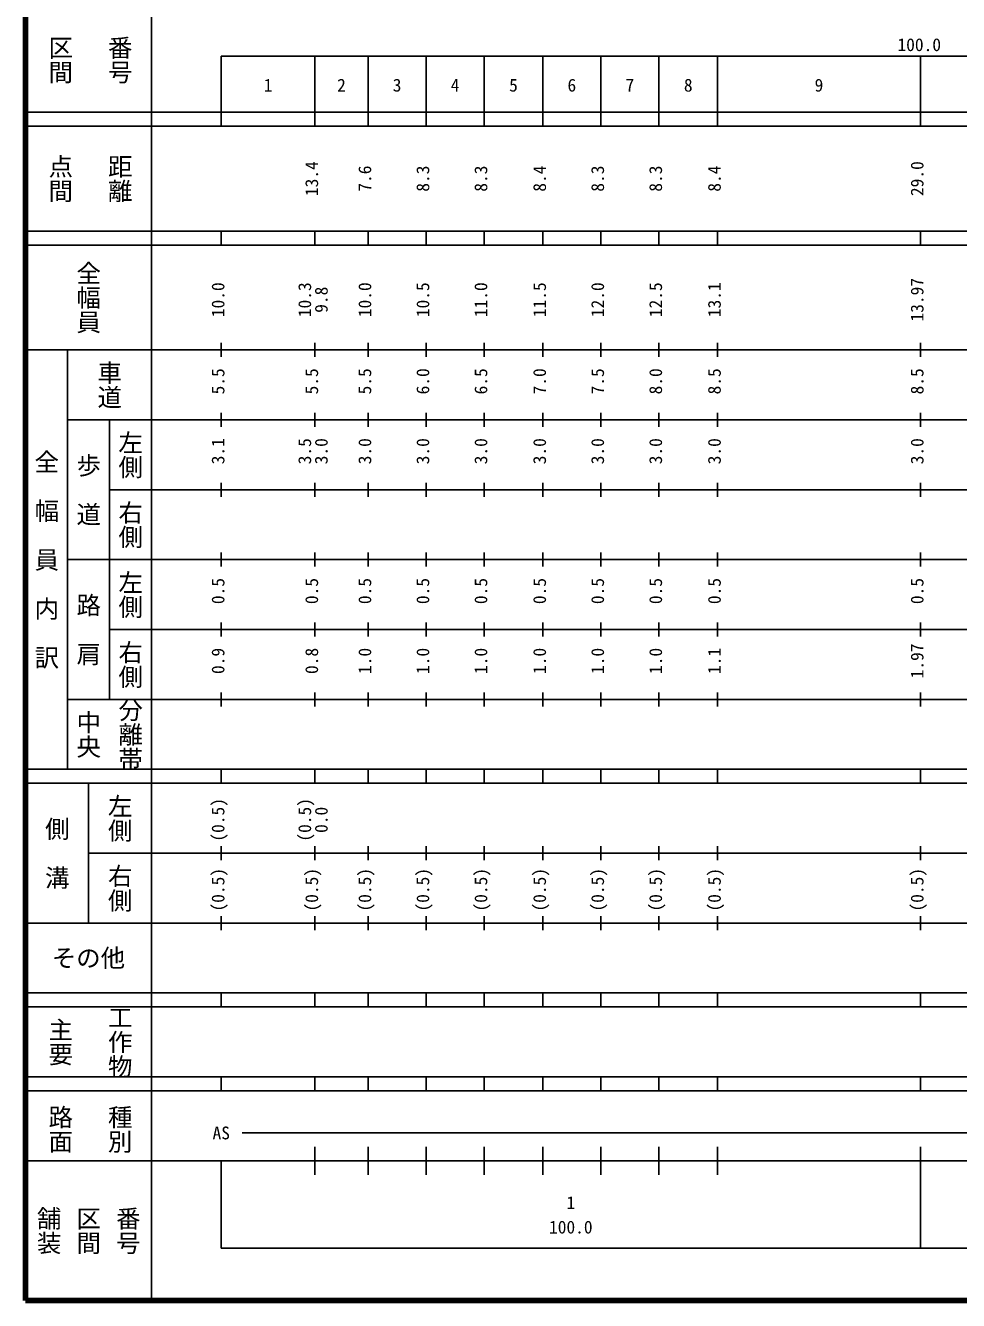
# Model space of a CAD drawing. Units: millimetres on the paper, enlarged 1000 times. Extents: x 40000 to 680000, y 20000 to 380000.
# Drawn here: x 40000 to 173457, y 20000 to 202409 of the extents above; entities that cross this region are included whole.
import ezdxf
from ezdxf.enums import TextEntityAlignment as Align

# ---------------------------------------------------------------- set-up
doc = ezdxf.new("R2010")
doc.units = ezdxf.units.MM
doc.header["$LTSCALE"] = 1000
doc.layers.add('M-TTL', color=2, linetype='Continuous', lineweight=140)
doc.layers.add('M-TTL-BAND', color=7, linetype='Continuous', lineweight=25)
doc.styles.add('@ＭＳ ゴシック', font='')
doc.styles.add('ＭＳ ゴシック', font='')
doc.styles.get('@ＭＳ ゴシック').set_extended_font_data('@MS Gothic')
doc.styles.get('ＭＳ ゴシック').set_extended_font_data('MS Gothic')

msp = doc.modelspace()

# ---------------------------------------------------------------- linework, layer by layer
at = {"layer": 'M-TTL'}
for p, q in [((40000, 380000), (40000, 20000)), ((40000, 20000), (680000, 20000))]:
    msp.add_line(p, q, dxfattribs=at)
at = {"layer": 'M-TTL-BAND'}
for p, q in [((58000, 370000), (58000, 20000)), ((68000, 198000), (579000, 198000)), ((68000, 198000), (68000, 188000)), ((81400, 188000), (81400, 198000)), ((89000, 188000), (89000, 198000)), ((97300, 188000), (97300, 198000)), ((105600, 188000), (105600, 198000)), ((114000, 188000), (114000, 198000)), ((122300, 188000), (122300, 198000)), ((130600, 188000), (130600, 198000)), ((139000, 188000), (139000, 198000)), ((168000, 188000), (168000, 198000)), ((40000, 190000), (579000, 190000)), ((40000, 188000), (579000, 188000)), ((40000, 173000), (579000, 173000)), ((68000, 171000), (68000, 173000)), ((81400, 171000), (81400, 173000)), ((89000, 171000), (89000, 173000)), ((97300, 171000), (97300, 173000)), ((105600, 171000), (105600, 173000)), ((114000, 171000), (114000, 173000)), ((122300, 171000), (122300, 173000)), ((130600, 171000), (130600, 173000)), ((139000, 171000), (139000, 173000)), ((168000, 171000), (168000, 173000)), ((40000, 171000), (579000, 171000)), ((68000, 155000), (68000, 157000)), ((81400, 155000), (81400, 157000)), ((89000, 155000), (89000, 157000)), ((97300, 155000), (97300, 157000)), ((105600, 155000), (105600, 157000)), ((114000, 155000), (114000, 157000)), ((122300, 155000), (122300, 157000)), ((130600, 155000), (130600, 157000)), ((139000, 155000), (139000, 157000)), ((168000, 155000), (168000, 157000)), ((40000, 156000), (579000, 156000)), ((46000, 96000), (46000, 156000)), ((46000, 146000), (579000, 146000)), ((52000, 146000), (52000, 106000)), ((68000, 145000), (68000, 147000)), ((81400, 145000), (81400, 147000)), ((89000, 145000), (89000, 147000)), ((97300, 145000), (97300, 147000)), ((105600, 145000), (105600, 147000)), ((114000, 145000), (114000, 147000)), ((122300, 145000), (122300, 147000)), ((130600, 145000), (130600, 147000)), ((139000, 145000), (139000, 147000)), ((168000, 145000), (168000, 147000)), ((68000, 135000), (68000, 137000)), ((81400, 135000), (81400, 137000)), ((89000, 135000), (89000, 137000)), ((97300, 135000), (97300, 137000)), ((105600, 135000), (105600, 137000)), ((114000, 135000), (114000, 137000)), ((122300, 135000), (122300, 137000)), ((130600, 135000), (130600, 137000)), ((139000, 135000), (139000, 137000)), ((168000, 135000), (168000, 137000)), ((52000, 136000), (579000, 136000)), ((46000, 126000), (579000, 126000)), ((68000, 125000), (68000, 127000)), ((81400, 125000), (81400, 127000)), ((89000, 125000), (89000, 127000)), ((97300, 125000), (97300, 127000)), ((105600, 125000), (105600, 127000)), ((114000, 125000), (114000, 127000)), ((122300, 125000), (122300, 127000)), ((130600, 125000), (130600, 127000)), ((139000, 125000), (139000, 127000)), ((168000, 125000), (168000, 127000)), ((68000, 115000), (68000, 117000)), ((81400, 115000), (81400, 117000)), ((89000, 115000), (89000, 117000)), ((97300, 115000), (97300, 117000)), ((105600, 115000), (105600, 117000)), ((114000, 115000), (114000, 117000)), ((122300, 115000), (122300, 117000)), ((130600, 115000), (130600, 117000)), ((139000, 115000), (139000, 117000)), ((168000, 115000), (168000, 117000)), ((52000, 116000), (579000, 116000)), ((46000, 106000), (579000, 106000)), ((68000, 105000), (68000, 107000)), ((81400, 105000), (81400, 107000)), ((89000, 105000), (89000, 107000)), ((97300, 105000), (97300, 107000)), ((105600, 105000), (105600, 107000)), ((114000, 105000), (114000, 107000)), ((122300, 105000), (122300, 107000)), ((130600, 105000), (130600, 107000)), ((139000, 105000), (139000, 107000)), ((168000, 105000), (168000, 107000)), ((40000, 96000), (579000, 96000)), ((68000, 94000), (68000, 96000)), ((81400, 94000), (81400, 96000)), ((89000, 94000), (89000, 96000)), ((97300, 94000), (97300, 96000)), ((105600, 94000), (105600, 96000)), ((114000, 94000), (114000, 96000)), ((122300, 94000), (122300, 96000)), ((130600, 94000), (130600, 96000)), ((139000, 94000), (139000, 96000)), ((168000, 94000), (168000, 96000)), ((40000, 94000), (579000, 94000)), ((49000, 94000), (49000, 74000)), ((49000, 84000), (579000, 84000)), ((68000, 83000), (68000, 85000)), ((81400, 83000), (81400, 85000)), ((89000, 83000), (89000, 85000)), ((97300, 83000), (97300, 85000)), ((105600, 83000), (105600, 85000)), ((114000, 83000), (114000, 85000)), ((122300, 83000), (122300, 85000)), ((130600, 83000), (130600, 85000)), ((139000, 83000), (139000, 85000)), ((168000, 83000), (168000, 85000)), ((68000, 73000), (68000, 75000)), ((81400, 73000), (81400, 75000)), ((89000, 73000), (89000, 75000)), ((97300, 73000), (97300, 75000)), ((105600, 73000), (105600, 75000)), ((114000, 73000), (114000, 75000)), ((122300, 73000), (122300, 75000)), ((130600, 73000), (130600, 75000)), ((139000, 73000), (139000, 75000)), ((168000, 73000), (168000, 75000)), ((40000, 74000), (579000, 74000)), ((40000, 64000), (579000, 64000)), ((68000, 62000), (68000, 64000)), ((81400, 62000), (81400, 64000)), ((89000, 62000), (89000, 64000)), ((97300, 62000), (97300, 64000)), ((105600, 62000), (105600, 64000)), ((114000, 62000), (114000, 64000)), ((122300, 62000), (122300, 64000)), ((130600, 62000), (130600, 64000)), ((139000, 62000), (139000, 64000)), ((168000, 62000), (168000, 64000)), ((40000, 62000), (579000, 62000)), ((40000, 52000), (579000, 52000)), ((68000, 50000), (68000, 52000)), ((81400, 50000), (81400, 52000)), ((89000, 50000), (89000, 52000)), ((97300, 50000), (97300, 52000)), ((105600, 50000), (105600, 52000)), ((114000, 50000), (114000, 52000)), ((122300, 50000), (122300, 52000)), ((130600, 50000), (130600, 52000)), ((139000, 50000), (139000, 52000)), ((168000, 50000), (168000, 52000)), ((40000, 50000), (579000, 50000)), ((71000, 44000), (565000, 44000)), ((81400, 38000), (81400, 42000)), ((89000, 38000), (89000, 42000)), ((97300, 38000), (97300, 42000)), ((105600, 38000), (105600, 42000)), ((114000, 38000), (114000, 42000)), ((122300, 38000), (122300, 42000)), ((130600, 38000), (130600, 42000)), ((139000, 38000), (139000, 42000)), ((168000, 27500), (168000, 42000)), ((40000, 40000), (579000, 40000)), ((68000, 40000), (68000, 27500)), ((68000, 27500), (579000, 27500))]:
    msp.add_line(p, q, dxfattribs=at)

# ---------------------------------------------------------------- texts
at = {"layer": 'M-TTL-BAND', "style": '@ＭＳ ゴシック'}
for s, p in [('番号', (53500, 197500)), ('区間', (45000, 197500)), ('点間', (45000, 180500)), ('距離', (53500, 180500)), ('全幅員', (49000, 163500)), ('車道', (52000, 151000)), ('左側', (55000, 141000)), ('全\u3000幅\u3000員\u3000内\u3000訳', (43000, 126000)), ('歩\u3000道', (49000, 136000)), ('右側', (55000, 131000)), ('左側', (55000, 121000)), ('路\u3000肩', (49000, 116000)), ('右側', (55000, 111000)), ('分離帯', (55000, 101000)), ('中央', (49000, 101000)), ('左側', (53500, 89000)), ('側\u3000溝', (44500, 84000)), ('右側', (53500, 79000)), ('主要', (45000, 57000)), ('工作物', (53500, 57000)), ('路面', (45000, 44500)), ('種別', (53500, 44500)), ('舗装', (43333, 30000)), ('区間', (49000, 30000)), ('番号', (54667, 30000))]:
    msp.add_text(s, height=2566, rotation=270, dxfattribs=at).set_placement(p, align=Align.MIDDLE_CENTER)
at = {"layer": 'M-TTL-BAND', "style": 'ＭＳ ゴシック'}
for s, p in [('100.0', (167844, 198195)), ('1', (74700, 192405)), ('2', (85200, 192405)), ('3', (93150, 192405)), ('4', (101450, 192405)), ('5', (109800, 192405)), ('6', (118150, 192405)), ('7', (126450, 192405)), ('8', (134800, 192405)), ('9', (153500, 192405)), ('AS', (68000, 42500)), ('1', (118000, 32523)), ('100.0', (118000, 29033))]:
    msp.add_text(s, height=1833, dxfattribs=at).set_placement(p, align=Align.BOTTOM_CENTER)
for s, p in [('13.4', (82400, 180500)), ('29.0', (169000, 180500)), ('7.6', (90000, 180500)), ('8.3', (98300, 180500)), ('8.3', (106600, 180500)), ('8.4', (115000, 180500)), ('8.3', (123300, 180500)), ('8.3', (131600, 180500)), ('8.4', (140000, 180500)), ('13.97', (169000, 163174)), ('10.0', (69000, 163174)), ('10.3', (81400, 163174)), ('9.8', (83770, 163174)), ('10.0', (90000, 163174)), ('10.5', (98300, 163174)), ('11.0', (106600, 163174)), ('11.5', (115000, 163174)), ('12.0', (123300, 163174)), ('12.5', (131600, 163174)), ('13.1', (140000, 163174)), ('6.0', (98300, 151500)), ('7.0', (115000, 151500)), ('8.0', (131600, 151500)), ('5.5', (69000, 151500)), ('5.5', (82400, 151500)), ('5.5', (90000, 151500)), ('6.5', (106600, 151500)), ('7.5', (123300, 151500)), ('8.5', (140000, 151500)), ('8.5', (169000, 151500)), ('3.1', (69000, 141500)), ('3.5', (81400, 141500)), ('3.0', (83770, 141500)), ('3.0', (90000, 141500)), ('3.0', (98300, 141500)), ('3.0', (106600, 141500)), ('3.0', (115000, 141500)), ('3.0', (123300, 141500)), ('3.0', (131600, 141500)), ('3.0', (140000, 141500)), ('3.0', (169000, 141500)), ('0.5', (69000, 121500)), ('0.5', (82400, 121500)), ('0.5', (90000, 121500)), ('0.5', (98300, 121500)), ('0.5', (106600, 121500)), ('0.5', (115000, 121500)), ('0.5', (123300, 121500)), ('0.5', (131600, 121500)), ('0.5', (140000, 121500)), ('0.5', (169000, 121500)), ('0.9', (69000, 111500)), ('0.8', (82400, 111500)), ('1.0', (90000, 111500)), ('1.0', (98300, 111500)), ('1.0', (106600, 111500)), ('1.0', (115000, 111500)), ('1.0', (123300, 111500)), ('1.0', (131600, 111500)), ('1.1', (140000, 111500)), ('1.97', (169000, 111500)), ('(0.5)', (69000, 88764)), ('(0.5)', (81400, 88764)), ('0.0', (83770, 88764)), ('(0.5)', (69000, 78764)), ('(0.5)', (82400, 78764)), ('(0.5)', (90000, 78764)), ('(0.5)', (98300, 78764)), ('(0.5)', (106600, 78764)), ('(0.5)', (115000, 78764)), ('(0.5)', (123300, 78764)), ('(0.5)', (131600, 78764)), ('(0.5)', (140000, 78764)), ('(0.5)', (169000, 78764))]:
    msp.add_text(s, height=1833, rotation=90, dxfattribs=at).set_placement(p, align=Align.BOTTOM_CENTER)
msp.add_text('その他', height=2566, dxfattribs=at).set_placement((49000, 69000), align=Align.MIDDLE_CENTER)

doc.saveas('drawing.dxf')
